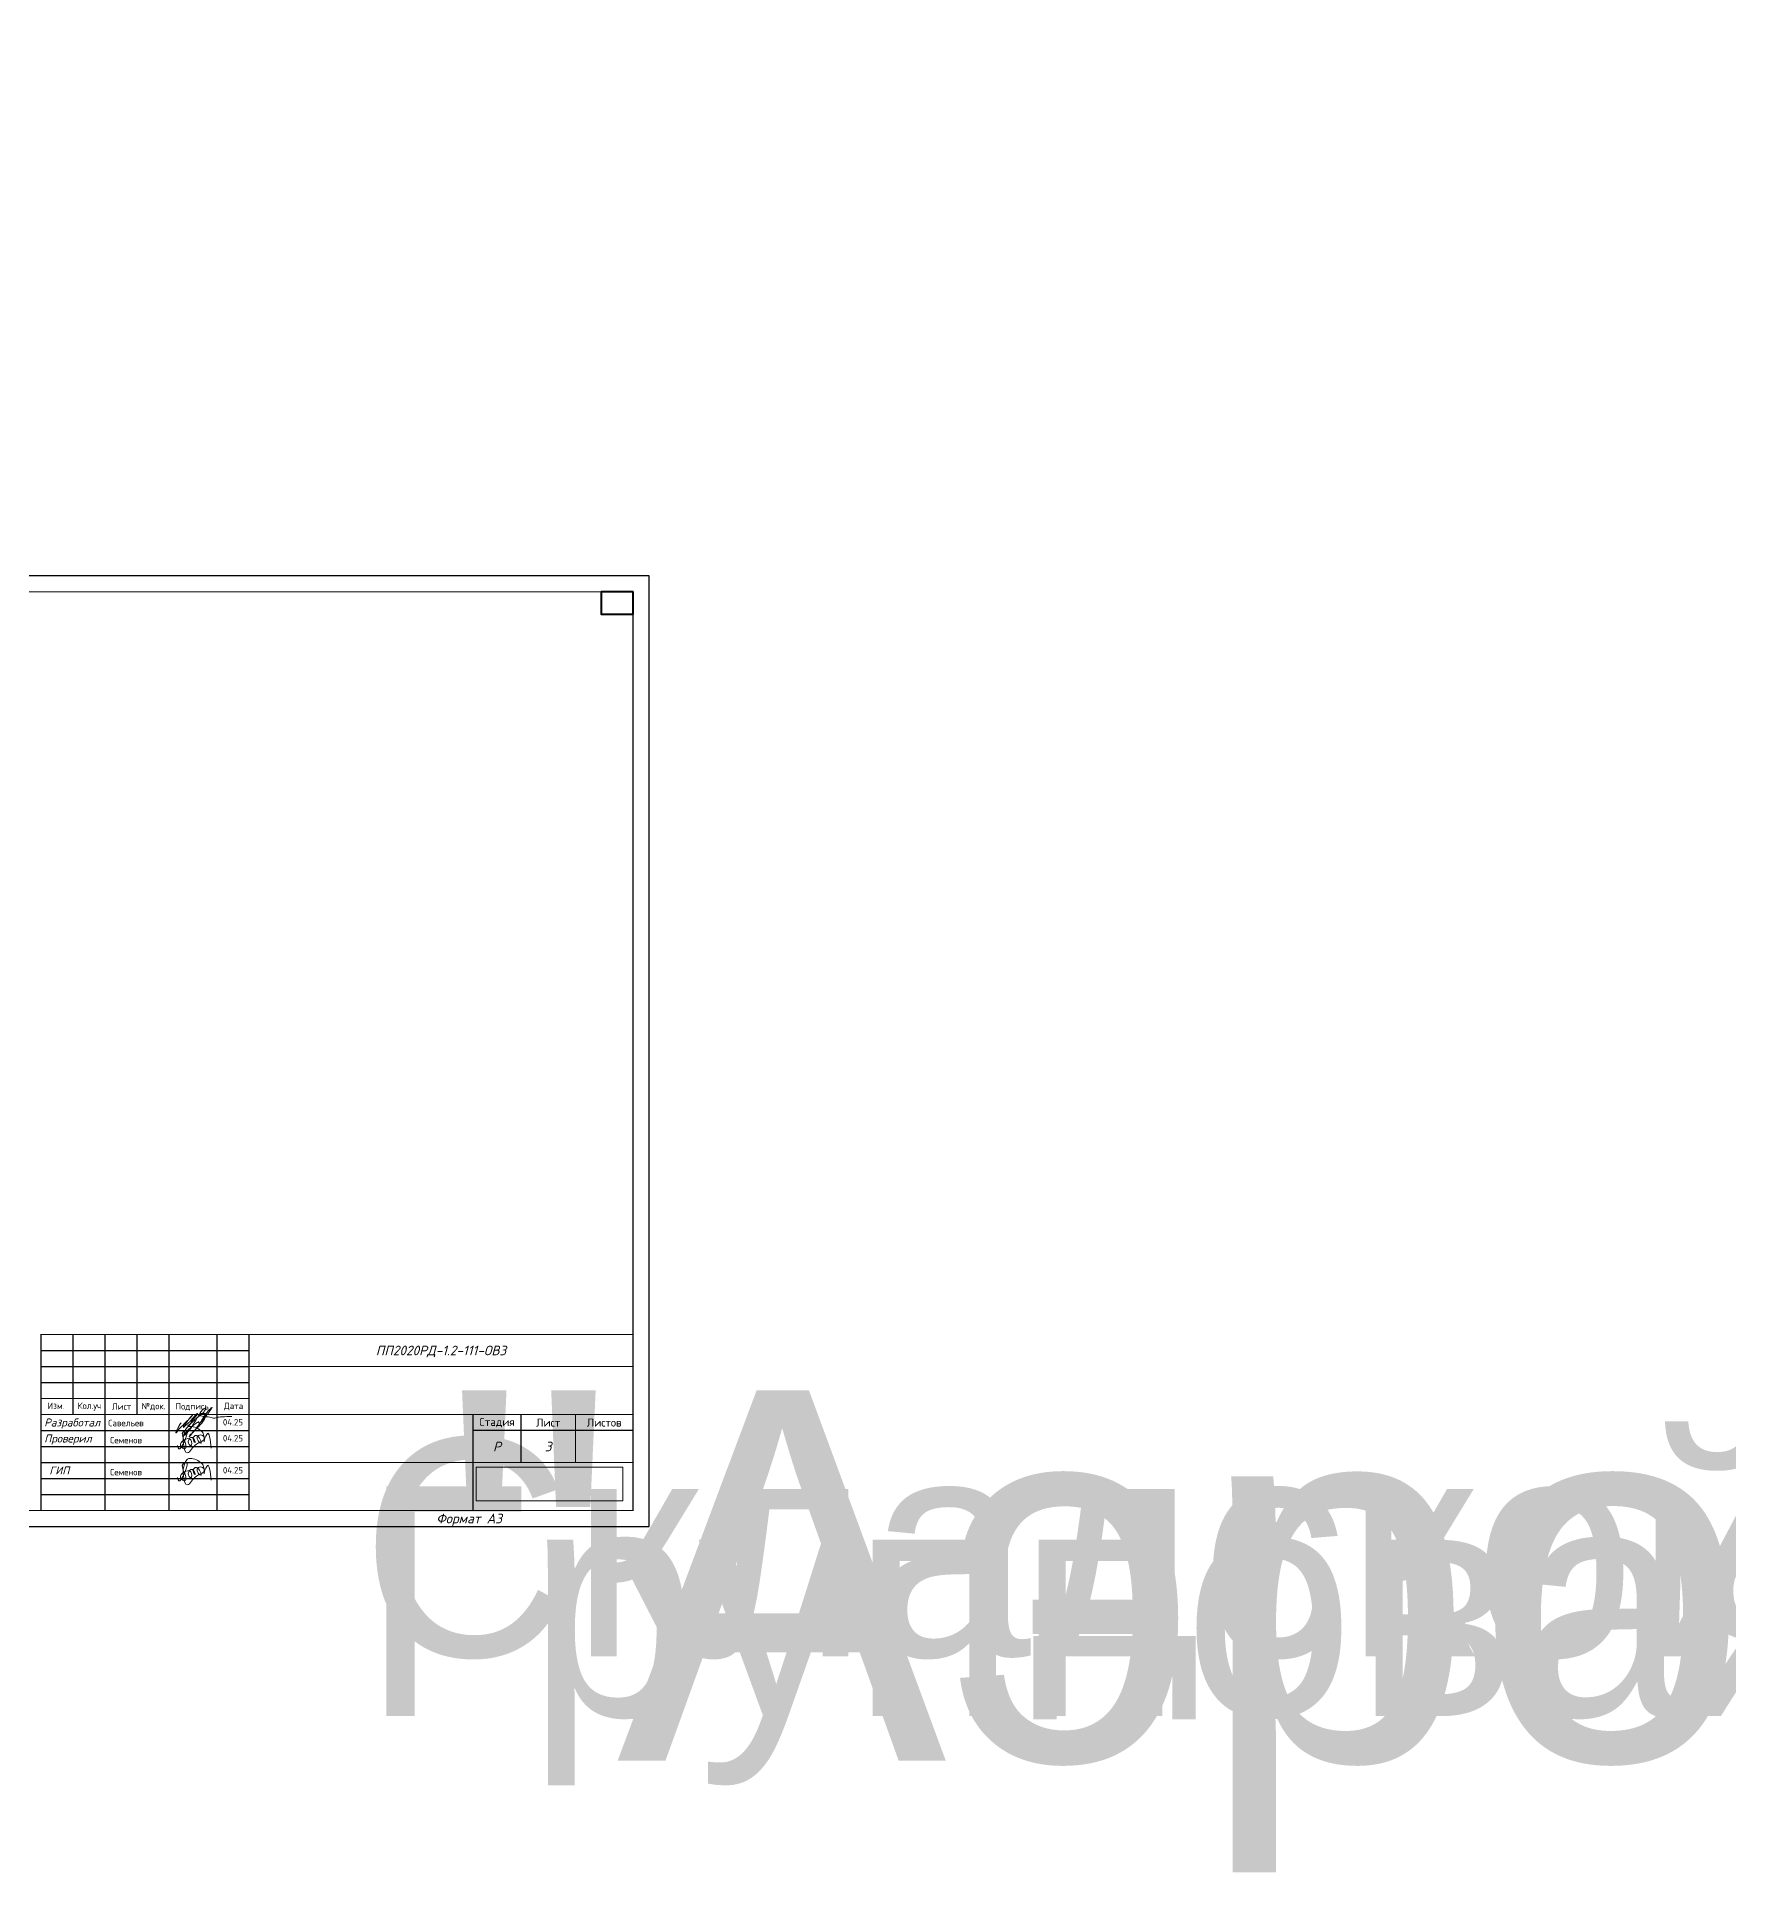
# Paper-space layout '111-3. СО' of a CAD drawing. Header units: millimetres. Extents: x -860 to 12764, y -185 to 388.
# Drawn here: x -366 to 163, y -185 to 388 of the extents above; entities that cross this region are included whole.
import ezdxf
from ezdxf.enums import TextEntityAlignment as Align

# ---------------------------------------------------------------- set-up
doc = ezdxf.new("R2018")
doc.units = ezdxf.units.MM
doc.layers.add('0 Оформление листа', color=7, linetype='Continuous')
doc.layers.add('G-ANNO-TEXT', color=7, linetype='Continuous', lineweight=9)
doc.layers.add('G-ANNO-TTLB', color=7, linetype='Continuous', lineweight=30)
doc.styles.add('ICOCPEUR', font='isocpeur.ttf', dxfattribs={"height": 2})
doc.styles.add('Times New Roman', font='times.ttf', dxfattribs={"height": 2.5})
doc.styles.add('Times New Roman_6', font='times.ttf', dxfattribs={"height": 5})
doc.styles.add('М2.5', font='isocpeui.ttf', dxfattribs={"height": 2.5})
doc.styles.add('М3', font='isocpeui.ttf', dxfattribs={"height": 3})
picture_1 = doc.add_image_def('image1.png', size_in_pixel=(2488, 572))

# ---------------------------------------------------------------- blocks, each defined once
blk = doc.blocks.new('*U388')
blk.add_lwpolyline([(0, 0), (420, 0), (420, 297), (0, 297)], close=True)
at = {"const_width": 0.35}
for points in [[(20, 5), (415, 5), (415, 292), (20, 292)], [(230, 60), (415, 60), (415, 5), (230, 5)]]:
    blk.add_lwpolyline(points, close=True, dxfattribs=at)
for points in [[(240, 35), (240, 60)], [(250, 5), (250, 60)], [(260, 35), (260, 60)], [(270, 5), (270, 60)], [(285, 60), (285, 5)], [(295, 60), (295, 5)], [(415, 50), (295, 50)], [(230, 40), (295, 40)], [(230, 35), (295, 35)], [(295, 35), (415, 35)], [(365, 35), (365, 5)], [(380, 35), (380, 20)], [(397, 20), (397, 35)], [(415, 20), (295, 20)]]:
    blk.add_lwpolyline(points, dxfattribs=at)
for points in [[(230, 55), (295, 55)], [(230, 50), (295, 50)], [(230, 45), (295, 45)], [(230, 30), (295, 30)], [(415, 30), (365, 30)], [(230, 25), (295, 25)], [(230, 20), (295, 20)], [(230, 15), (295, 15)], [(230, 10), (295, 10)]]:
    blk.add_lwpolyline(points)
at = {"style": 'М2.5'}
for tag, height, p in [('ГРАФА_ЗАКАЗЧИК', 2.5, (300.05, 55)), ('ГРАФА_10Ф3-1', 2.5, (231, 32.5)), ('ГРАФА_10Ф3-2', 2.5, (231, 27.5)), ('ГРАФА_13Ф3-1', 2.5, (286, 32.5)), ('ГРАФА_13Ф3-2', 2.5, (286, 27.5)), ('ГРАФА_10Ф3-3', 2.5, (231, 22.5)), ('ГРАФА_13Ф3-3', 2.5, (286, 22.5)), ('ГРАФА_10Ф3-4', 2.5, (231, 17.5)), ('ГРАФА_13Ф3-4', 2.5, (286, 17.5)), ('ГРАФА_10Ф3-5', 2.5, (231, 12.5)), ('ГРАФА_13Ф3-5', 2.5, (286, 12.5)), ('ГРАФА_10Ф3-6', 2.5, (231, 7.5)), ('ГРАФА_13Ф3-6', 2.5, (286, 7.5)), ('ФОРМАТ', 3, (353.51, 2.5)), ('СВОЙСТВА_2', 3, (375.57, 2.5))]:
    blk.add_attdef(tag, text='', height=height, dxfattribs=at).set_placement(p, align=Align.MIDDLE_LEFT)
at = {"style": 'М3'}
for tag, p in [('ГРАФА_1Ф3', (355, 55)), ('ГРАФА_6Ф3', (372.5, 25)), ('ГРАФА_7Ф3', (388.5, 25)), ('ГРАФА_8Ф3', (406, 25))]:
    blk.add_attdef(tag, text='', height=3, dxfattribs=at).set_placement(p, align=Align.MIDDLE_CENTER)
at = {"lineweight": 30, "flags": 104}
for tag, height, p in [('ГРАФА_2Ф3', 2.4, (355, 42.5)), ('ГРАФА_3Ф3', 2.5, (330, 27.5)), ('ГРАФА_4Ф3', 2.5, (330, 12.5))]:
    blk.add_attdef(tag, text='', height=height, dxfattribs=at).set_placement(p, align=Align.MIDDLE_CENTER)
blk = doc.blocks.new('A$C909af0f1')
at = {"color": 18, "lineweight": 40, "true_color": 0x000000}
blk.add_lwpolyline([(0, 0), (-10, 0), (-10, -7), (0, -7), (0, 0)], dxfattribs=at)

psp = doc.layouts.new('111-3. СО')

# ---------------------------------------------------------------- linework, layer by layer
at = {"layer": '0 Оформление листа', "color": 5, "lineweight": 20}
psp.add_spline([(-320.38, -44.59), (-321.14, -45.82), (-321.66, -46.8), (-321.94, -47.35), (-322.07, -47.76), (-321.08, -46.65), (-320.27, -45.82), (-318.69, -44.19), (-317.59, -43.18), (-316.94, -42.38), (-316.85, -42.27), (-317.22, -42.65), (-318.12, -43.67), (-318.97, -44.83), (-319.52, -45.59), (-319.65, -45.89), (-319.65, -46.05), (-319.31, -45.79), (-319.02, -45.48), (-318.51, -45.03), (-317.79, -44.4), (-317.15, -43.69), (-316.64, -43.1), (-316.18, -42.56), (-315.8, -42.14), (-315.56, -41.89), (-315.25, -41.68), (-315.39, -42.06), (-315.7, -42.47), (-316.04, -42.85), (-316.61, -43.59), (-317.05, -44.16), (-317.4, -44.8), (-317.74, -45.38), (-317.99, -45.67), (-318.31, -45.67), (-318.19, -45.5), (-317.9, -45.24), (-317.45, -44.86), (-316.01, -43.54), (-314.77, -42.52), (-313.7, -41.68), (-313, -40.82), (-312.69, -40.35), (-312.68, -40.06), (-312.88, -40.03), (-313.16, -40.18), (-313.64, -40.51), (-314.39, -41.53), (-314.88, -42.38), (-315.51, -43.33), (-315.94, -44.06), (-316.71, -45.29), (-317.4, -46.45), (-318.01, -47.15), (-318.57, -47.82), (-318.91, -48.18), (-319.46, -48.55), (-319.34, -48.28), (-318.9, -47.7), (-318.36, -47.02), (-317.88, -46.52), (-317.13, -45.9), (-316.3, -45.17), (-315.55, -44.66), (-314.95, -44.36), (-314.83, -44.35), (-314.87, -44.73), (-314.65, -44.63), (-314.16, -44.37), (-313.21, -43.19), (-312.34, -42.15), (-311.39, -40.88), (-310.97, -40.33), (-310.75, -39.99), (-310.7, -39.87), (-311.52, -40.49), (-312.01, -41), (-312.67, -41.86), (-313.46, -43), (-314.04, -43.97), (-314.58, -44.88), (-315.34, -45.91), (-316.28, -47.2), (-317.08, -48.09), (-317.51, -48.64), (-317.9, -49), (-317.89, -48.88), (-317.68, -48.53), (-317.24, -48.08), (-316.67, -47.48), (-315.96, -46.77), (-315, -45.9), (-314.23, -45.08), (-313.26, -43.76), (-312.78, -42.8), (-312.63, -42.25), (-312.79, -41.88), (-313.12, -41.7), (-313.9, -41.68), (-314.64, -41.82), (-314.57, -42.21), (-313.86, -42.52), (-313.01, -42.72), (-312.51, -42.75), (-311.92, -42.8), (-311.02, -43), (-310.31, -43.14), (-309.82, -43.13), (-309.34, -42.99), (-307.64, -42.75), (-304.59, -42.61)], degree=3, dxfattribs=at)
at = {"layer": '0 Оформление листа', "color": 5, "lineweight": 18, "true_color": 0x0000ff}
for points in [[(-321.55, -51.72), (-320.94, -52.79), (-320.36, -52.21), (-319.1, -46.99), (-319.63, -47.3), (-319.05, -51.11), (-319.05, -52.69), (-320.6, -51.79), (-317.37, -49.92), (-317.37, -51.81), (-318.14, -50.48), (-316.9, -49.24), (-316.02, -50.75), (-316.67, -49.63), (-315.63, -48.58), (-314.21, -51.03), (-315.4, -48.97), (-313.22, -48.97), (-313.22, -50.54), (-313.22, -49.27), (-314.71, -46.69), (-318.39, -45.99), (-318.39, -54.04), (-315.61, -51.26), (-313.33, -49.95), (-312.18, -47.95), (-310.99, -52.56)], [(-321.55, -61.72), (-320.94, -62.79), (-320.36, -62.21), (-319.1, -56.99), (-319.63, -57.3), (-319.05, -61.11), (-319.05, -62.69), (-320.6, -61.79), (-317.37, -59.92), (-317.37, -61.81), (-318.14, -60.48), (-316.9, -59.24), (-316.02, -60.75), (-316.67, -59.63), (-315.63, -58.58), (-314.21, -61.03), (-315.4, -58.97), (-313.22, -58.97), (-313.22, -60.54), (-313.22, -59.27), (-314.71, -56.69), (-318.39, -55.99), (-318.39, -64.04), (-315.61, -61.26), (-313.33, -59.95), (-312.18, -57.95), (-310.99, -62.56)]]:
    psp.add_spline(points, degree=3, dxfattribs=at)

# ---------------------------------------------------------------- block references
at = {"layer": '0 Оформление листа', "color": 7}
ref = psp.add_blockref('*U388', (-594.18, -77.03), dxfattribs=at)
ref.add_attrib('ГРАФА_1Ф3', 'ПП2020РД-1.2-111-ОВ3', dxfattribs={"layer": '0', "height": 3, "style": 'М3'}).set_placement((-239.18, -22.03), align=Align.MIDDLE_CENTER)
lines = psp.add_mtext('"Аэропортовый комплекс на аэродроме "Левашово". I этап. Сектор гражданской авиации (создание технической возможности эксплуатации гражданских судов по МК-258). Этап I.II', dxfattribs={"layer": '0', "insert": (-239.18, -34.53), "char_height": 115.62685, "attachment_point": 1})
ref.add_attrib('ГРАФА_2Ф3', '', (-239.18, -34.53), dxfattribs={"flags": 104}).embed_mtext(lines)
lines = psp.add_mtext('Складской комплекс службы ЭСТОП, сблокированный со стоянкой автомобилей', dxfattribs={"layer": '0', "insert": (-264.18, -49.53), "char_height": 68.0506, "attachment_point": 1})
ref.add_attrib('ГРАФА_3Ф3', '', (-264.18, -49.53), dxfattribs={"flags": 104}).embed_mtext(lines)
lines = psp.add_mtext('Групповая спецификация материалов смесительных узлов приточных установок систем ПВ1, П2, П3', dxfattribs={"layer": '0', "insert": (-264.18, -64.53), "char_height": 71.7037, "attachment_point": 1})
ref.add_attrib('ГРАФА_4Ф3', '', (-264.18, -64.53), dxfattribs={"flags": 104}).embed_mtext(lines)
ref.add_attrib('ГРАФА_6Ф3', 'Р', dxfattribs={"layer": '0', "height": 3, "style": 'М3'}).set_placement((-221.68, -52.03), align=Align.MIDDLE_CENTER)
ref.add_attrib('ГРАФА_7Ф3', '3', dxfattribs={"layer": '0', "height": 3, "style": 'М3'}).set_placement((-205.68, -52.03), align=Align.MIDDLE_CENTER)
ref.add_attrib('ГРАФА_10Ф3-1', 'Разработал', dxfattribs={"layer": '0', "height": 2.5, "style": 'М2.5'}).set_placement((-363.18, -44.53), align=Align.MIDDLE_LEFT)
ref.add_attrib('ГРАФА_10Ф3-2', 'Проверил', dxfattribs={"layer": '0', "height": 2.5, "style": 'М2.5'}).set_placement((-363.18, -49.53), align=Align.MIDDLE_LEFT)
ref.add_attrib('ГРАФА_10Ф3-4', ' ГИП', dxfattribs={"layer": '0', "height": 2.5, "style": 'М2.5'}).set_placement((-363.18, -59.53), align=Align.MIDDLE_LEFT)
ref.add_attrib('ФОРМАТ', 'Формат А3', dxfattribs={"layer": '0', "height": 3, "style": 'М2.5'}).set_placement((-240.66, -74.53), align=Align.MIDDLE_LEFT)
at = {"layer": '0 Оформление листа', "color": 0, "lineweight": 20}
psp.add_blockref('A$C909af0f1', (-179.18, 214.97), dxfattribs=at)

# ---------------------------------------------------------------- texts
at = {"layer": '0 Оформление листа', "color": 0, "lineweight": -2, "style": 'ICOCPEUR'}
for s, p in [('Савельев', (-343.19, -44.7)), ('Семенов', (-342.58, -50.04)), ('Семенов', (-342.58, -60.04))]:
    psp.add_text(s, height=2, dxfattribs=at).set_placement(p, align=Align.MIDDLE_LEFT)
at = {"layer": '0 Оформление листа', "color": 0, "lineweight": 20, "style": 'ICOCPEUR'}
for s, width, heights, insert, char_height, attachment_point in [('\\pxqc;Изм.', 14.5941, [5], (-359.49, -39.34), 2, 5), ('\\pxqc;Кол.уч', 10, [5.36], (-349.01, -39.56), 2, 5), ('\\pxqc;Лист', 10, [5.36], (-339.01, -39.56), 2, 5), ('\\pxqc;№док.', 10, [5.36], (-329.01, -39.56), 2, 5), ('\\pxqj;Подпись', 11.5695, [5.36], (-316.37, -39.64), 2, 5), ('\\pxqc;Дата', 10, [5.36], (-304.01, -39.56), 2, 5), ('\\pxqc;Стадия', 15, [5.36], (-229.19, -44.56), 2.5, 4), ('\\pxqc;Лист', 17, [5.36], (-214.19, -44.56), 2.5, 4), ('\\pxqc;Листов', 18.0002, [5.36], (-197.19, -44.56), 2.5, 4)]:
    psp.add_mtext_dynamic_manual_height_columns(s, width=width, gutter_width=500, heights=heights, dxfattribs=dict(at, insert=insert, char_height=char_height, attachment_point=attachment_point))
at = {"layer": '0 Оформление листа', "char_height": 2, "attachment_point": 4, "style": 'ICOCPEUR'}
for insert in [(-309.19, -44.45), (-309.19, -49.45), (-309.19, -59.45)]:
    psp.add_mtext_dynamic_manual_height_columns('\\pxqc;04.25', width=10, gutter_width=12.5, heights=[3.98], dxfattribs=dict(at, insert=insert))
at = {"layer": 'G-ANNO-TEXT', "char_height": 5, "width": 2.3249, "attachment_point": 1, "style": 'Times New Roman_6'}
for insert in [(-114.1, 388.37), (-93.4, 388.37), (-64.03, 388.37)]:
    psp.add_mtext('\\fTimes New Roman|b0|i0|c204|p18|; ', dxfattribs=dict(at, insert=insert))
at = {"layer": 'G-ANNO-TTLB', "lineweight": 9, "char_height": 2.5, "width": 1.1224, "attachment_point": 1, "style": 'Times New Roman'}
for insert in [(-94.66, 48.1), (-78.85, 48.1), (-74.29, 48.1), (-102.2, 43.86), (-72.04, 43.86), (-51.27, 43.86), (-29.51, 43.86), (-77.13, 39.63), (-67.34, 39.63), (-62.58, 39.63), (-93.36, 32.91), (-81.85, 32.91), (-79.34, 28.68), (-86.35, 15.86), (-76.3, 15.86)]:
    psp.add_mtext('\\fTimes New Roman|b0|i0|c204|p18|; ', dxfattribs=dict(at, insert=insert))

# ---------------------------------------------------------------- pictures from other files: only their frames are drawn
at = {"layer": '0 Оформление листа', "color": 7, "lineweight": 20, "true_color": 0xffffff}
image = psp.add_image(picture_1, insert=(-228.18, -69.05), size_in_units=(45.8, 10.53), dxfattribs=at)
image.dxf.flags = 7

doc.saveas('drawing.dxf')
